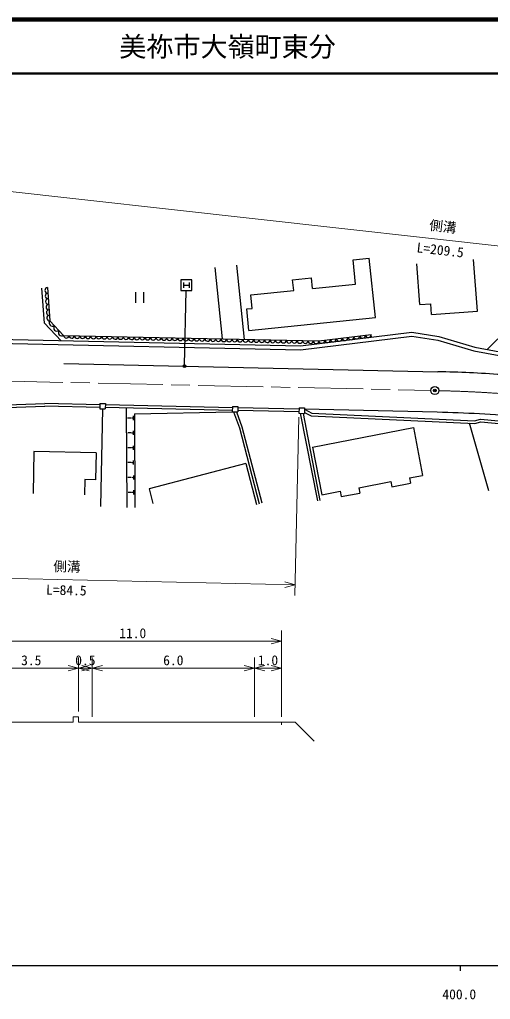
# Model space of a CAD drawing. Units: millimetres, scale not verified, with parts at other scales. Extents: x 40000 to 680000, y 20000 to 380000.
# Drawn here: x 386601 to 473591, y 198715 to 380000 of the extents above; entities that cross this region are included whole.
import ezdxf
from ezdxf.enums import TextEntityAlignment as Align

# ---------------------------------------------------------------- set-up
doc = ezdxf.new("R2010")
doc.units = ezdxf.units.MM
doc.header["$LTSCALE"] = 1000
doc.header["$PDMODE"] = 32
doc.header["$PDSIZE"] = 500
doc.linetypes.add('CHAIN', pattern=[18.5, 12, -1.5, 3.5, -1.5])
for name, color, linetype, lineweight in [('S-BGD', 7, 'Continuous', 25), ('S-BMK', 2, 'CHAIN', 13), ('S-BMK-SRVR', 3, 'Continuous', 25), ('S-STR-HTXT', 7, 'Continuous', 13), ('S-STR-STRC', 7, 'Continuous', 25), ('S-TTL', 2, 'Continuous', 140), ('S-TTL-BAND', 7, 'Continuous', 25), ('S-TTL-LINE', 7, 'Continuous', 50)]:
    doc.layers.add(name, color=color, linetype=linetype, lineweight=lineweight)
doc.layers.add('S-TTL-TXT', color=7, linetype='Continuous')
doc.styles.add('@ＭＳ ゴシック', font='')
doc.styles.add('ＭＳ ゴシック', font='')
doc.styles.get('@ＭＳ ゴシック').set_extended_font_data('@MS Gothic')
doc.styles.get('ＭＳ ゴシック').set_extended_font_data('MS Gothic')

msp = doc.modelspace()

# ---------------------------------------------------------------- linework, layer by layer
at = {"layer": 'S-BGD'}
for p, q in [((448234, 335522), (451218, 335830)), ((448696, 331045), (448234, 335522)), ((452347, 324888), (451218, 335830)), ((471206, 326075), (470486, 335588)), ((424104, 320930), (422742, 334139)), ((428134, 320840), (426721, 334549)), ((460585, 327278), (460016, 334796)), ((437051, 331855), (440533, 332214)), ((437257, 329866), (437051, 331855)), ((440738, 330225), (440533, 332214)), ((391184, 323831), (390735, 330338)), ((391732, 330407), (392157, 324261)), ((440738, 330225), (448696, 331045)), ((408015, 329565), (408015, 327565)), ((409515, 329565), (409515, 327565)), ((429299, 329045), (437257, 329866)), ((429555, 326558), (429299, 329045)), ((428561, 326456), (429555, 326558)), ((428971, 322477), (428561, 326456)), ((460585, 327278), (462579, 327428)), ((462730, 325434), (462579, 327428)), ((428971, 322477), (452347, 324888)), ((462730, 325434), (471206, 326075)), ((394290, 320588), (391184, 323831)), ((392157, 324261), (394726, 321579)), ((354019, 321479), (438498, 319611)), ((394726, 321579), (441900, 320536)), ((438498, 319611), (459060, 322157)), ((438534, 318910), (459046, 321450)), ((441900, 320536), (451590, 321736)), ((451651, 321240), (451590, 321736)), ((459046, 321450), (463889, 320663)), ((459060, 322157), (464043, 321347)), ((464043, 321347), (470725, 319408)), ((474940, 320929), (473022, 318974)), ((354003, 320779), (438534, 318910)), ((463889, 320663), (470562, 318727)), ((470725, 319408), (475332, 318538)), ((470562, 318727), (475239, 317843)), ((394786, 316376), (463899, 314849)), ((353689, 307782), (391238, 308953)), ((353705, 307282), (391240, 308453)), ((401444, 308727), (391238, 308953)), ((401433, 308227), (391240, 308453)), ((401449, 308977), (401427, 307978)), ((401449, 308977), (402449, 308955)), ((402449, 308955), (402427, 307955)), ((425910, 307686), (402432, 308205)), ((425922, 308186), (402443, 308705)), ((425927, 308436), (425905, 307436)), ((425927, 308436), (426927, 308414)), ((426927, 308414), (426905, 307414)), ((401427, 307978), (402427, 307955)), ((401927, 307966), (401528, 289933)), ((406296, 308120), (406397, 289724)), ((407368, 306375), (407369, 306188)), ((407554, 306658), (407558, 305908)), ((407801, 307086), (425905, 307436)), ((407801, 307086), (407897, 289732)), ((425905, 307436), (426905, 307414)), ((426137, 307431), (427201, 304476)), ((426673, 307419), (427679, 304625)), ((438229, 307414), (426910, 307664)), ((438240, 307914), (426921, 308164)), ((438245, 308164), (438223, 307164)), ((438223, 307164), (439223, 307142)), ((438245, 308164), (439245, 308142)), ((438467, 307159), (441615, 290944)), ((438979, 307147), (442106, 291039)), ((439245, 308142), (439223, 307142)), ((439227, 307332), (440474, 306668)), ((463733, 307350), (439239, 307892)), ((439239, 307892), (440610, 307162)), ((440474, 306668), (470732, 305276)), ((440610, 307162), (470677, 305779)), ((407181, 306281), (406556, 306277)), ((407181, 306304), (407181, 306257)), ((427679, 304625), (431369, 290562)), ((473336, 292781), (469736, 305321)), ((470677, 305779), (471776, 306074)), ((470732, 305276), (471820, 305568)), ((471776, 306074), (479438, 305376)), ((471820, 305568), (479300, 304887)), ((407196, 303531), (406571, 303527)), ((407196, 303554), (407196, 303507)), ((407383, 303625), (407384, 303438)), ((407569, 303908), (407573, 303158)), ((427201, 304476), (430886, 290435)), ((440703, 300890), (459355, 304510)), ((459355, 304510), (461070, 295675)), ((407584, 301158), (407588, 300408)), ((389250, 300115), (389077, 292288)), ((400747, 299861), (389250, 300115)), ((400747, 299861), (400637, 294862)), ((407211, 300781), (406586, 300777)), ((407211, 300804), (407211, 300757)), ((407398, 300875), (407399, 300688)), ((440703, 300890), (442418, 292055)), ((407226, 298031), (406601, 298027)), ((407226, 298054), (407226, 298007)), ((407413, 298125), (407414, 297938)), ((407599, 298408), (407603, 297658)), ((428414, 297884), (410520, 293188)), ((428414, 297884), (430402, 290308)), ((407614, 295658), (407618, 294908)), ((458616, 295199), (461070, 295675)), ((398637, 294906), (398575, 292078)), ((400637, 294862), (398637, 294906)), ((407241, 295281), (406616, 295277)), ((407241, 295304), (407241, 295257)), ((407428, 295376), (407429, 295188)), ((449290, 293389), (455180, 294532)), ((455180, 294532), (455370, 293550)), ((455370, 293550), (458806, 294217)), ((458616, 295199), (458806, 294217)), ((407256, 292531), (406631, 292527)), ((407256, 292554), (407256, 292507)), ((407443, 292626), (407444, 292438)), ((407629, 292908), (407633, 292158)), ((410520, 293188), (411229, 290487)), ((442418, 292055), (445854, 292722)), ((445854, 292722), (446044, 291740)), ((446044, 291740), (449480, 292407)), ((449290, 293389), (449480, 292407))]:
    msp.add_line(p, q, dxfattribs=at)
for centre, radius, start, end in [((391781, 329896), 514, 95.44391, 272.458), ((391852, 328871), 514, 95.44391, 272.458), ((391922, 327847), 514, 95.44391, 272.458), ((391993, 326823), 514, 95.44391, 272.458), ((392064, 325798), 514, 95.44391, 272.458), ((392135, 324774), 514, 95.44391, 272.458), ((392671, 323896), 630, 144.65286, 302.88809), ((393527, 323002), 630, 144.65286, 302.88809), ((394384, 322108), 630, 144.65286, 302.88809), ((395228, 321570), 502, 178.95887, 358.50846), ((396231, 321548), 502, 178.95887, 358.50846), ((397235, 321525), 502, 178.95887, 358.50846), ((398239, 321503), 502, 178.95887, 358.50846), ((399243, 321481), 502, 178.95887, 358.50846), ((400246, 321459), 502, 178.95887, 358.50846), ((401250, 321437), 502, 178.95887, 358.50846), ((402254, 321415), 502, 178.95887, 358.50846), ((403257, 321392), 502, 178.95887, 358.50846), ((404261, 321370), 502, 178.95887, 358.50846), ((405265, 321348), 502, 178.95887, 358.50846), ((406268, 321326), 502, 178.95887, 358.50846), ((407272, 321304), 502, 178.95887, 358.50846), ((408276, 321281), 502, 178.95887, 358.50846), ((409280, 321259), 502, 178.95887, 358.50846), ((410283, 321237), 502, 178.95887, 358.50846), ((411287, 321215), 502, 178.95887, 358.50846), ((412291, 321193), 502, 178.95887, 358.50846), ((413294, 321170), 502, 178.95887, 358.50846), ((414298, 321148), 502, 178.95887, 358.50846), ((415302, 321126), 502, 178.95887, 358.50846), ((416305, 321104), 502, 178.95887, 358.50846), ((417309, 321082), 502, 178.95887, 358.50846), ((418313, 321060), 502, 178.95887, 358.50846), ((419317, 321037), 502, 178.95887, 358.50846), ((420320, 321015), 502, 178.95887, 358.50846), ((421324, 320993), 502, 178.95887, 358.50846), ((422328, 320971), 502, 178.95887, 358.50846), ((423331, 320949), 502, 178.95887, 358.50846), ((424335, 320926), 502, 178.95887, 358.50846), ((425339, 320904), 502, 178.95887, 358.50846), ((426342, 320882), 502, 178.95887, 358.50846), ((444586, 320912), 544, 191.53223, 2.5864), ((445663, 321045), 544, 191.53223, 2.5864), ((446739, 321178), 544, 191.53223, 2.5864), ((447816, 321312), 544, 191.53223, 2.5864), ((448893, 321445), 544, 191.53223, 2.5864), ((449969, 321578), 544, 191.53223, 2.5864), ((451046, 321712), 544, 191.53223, 2.5864), ((427346, 320860), 502, 178.95887, 358.50846), ((428350, 320838), 502, 178.95887, 358.50846), ((429354, 320815), 502, 178.95887, 358.50846), ((430357, 320793), 502, 178.95887, 358.50846), ((431361, 320771), 502, 178.95887, 358.50846), ((432365, 320749), 502, 178.95887, 358.50846), ((433368, 320727), 502, 178.95887, 358.50846), ((434372, 320705), 502, 178.95887, 358.50846), ((435376, 320682), 502, 178.95887, 358.50846), ((436379, 320660), 502, 178.95887, 358.50846), ((437383, 320638), 502, 178.95887, 358.50846), ((438387, 320616), 502, 178.95887, 358.50846), ((439391, 320594), 502, 178.95887, 358.50846), ((440394, 320571), 502, 178.95887, 358.50846), ((441398, 320549), 502, 178.95887, 358.50846), ((442433, 320645), 544, 191.53223, 2.5864), ((443510, 320778), 544, 191.53223, 2.5864), ((458500, 70584), 244324, 85.9836, 88.73367), ((458500, 70584), 236824, 84.92694, 88.73367)]:
    msp.add_arc(centre, radius, start, end, dxfattribs=at)
at = {"layer": 'S-BMK'}
msp.add_line((364096, 313554), (462572, 311377), dxfattribs=at)
msp.add_arc((458500, 70584), 240824, 72.83678, 88.67419, dxfattribs=at)
at = {"layer": 'S-BMK-SRVR'}
msp.add_circle((463322, 311361), 750, dxfattribs=at)
msp.add_point((463322, 311361), dxfattribs=at)
at = {"layer": 'S-STR-HTXT'}
for p, q in [((574408, 326966), (354685, 351592)), ((438207, 306414), (437477, 273422)), ((437521, 275422), (353042, 277289)), ((437521, 275422), (435601, 275982)), ((435579, 274947), (437521, 275422)), ((435000, 251000), (435000, 267000)), ((380000, 265000), (435000, 265000)), ((435000, 265000), (433068, 265518)), ((433068, 264482), (435000, 265000)), ((397500, 252000), (397500, 262000)), ((400000, 251000), (400000, 262000)), ((430000, 251000), (430000, 262000)), ((380000, 260000), (397500, 260000)), ((397500, 260000), (395568, 260518)), ((395568, 259482), (397500, 260000)), ((399432, 260518), (397500, 260000)), ((397500, 260000), (400000, 260000)), ((397500, 260000), (399432, 259482)), ((400000, 260000), (398068, 260518)), ((398068, 259482), (400000, 260000)), ((401932, 260518), (400000, 260000)), ((400000, 260000), (430000, 260000)), ((400000, 260000), (401932, 259482)), ((430000, 260000), (428068, 260518)), ((428068, 259482), (430000, 260000)), ((431932, 260518), (430000, 260000)), ((430000, 260000), (435000, 260000)), ((430000, 260000), (431932, 259482)), ((435000, 260000), (433068, 260518)), ((433068, 259482), (435000, 260000)), ((396500, 251000), (396500, 250000)), ((396500, 251000), (397500, 251000)), ((397500, 251000), (397500, 250000)), ((380000, 250000), (396500, 250000)), ((397500, 250000), (400000, 250000)), ((400000, 250000), (430000, 250000)), ((430000, 250000), (435000, 250000)), ((435000, 250000), (435000, 249500)), ((435000, 250000), (437500, 250000)), ((437500, 250000), (441036, 246464))]:
    msp.add_line(p, q, dxfattribs=at)
at = {"layer": 'S-STR-STRC'}
for p, q in [((416413, 331880), (416413, 329880)), ((418413, 331880), (416413, 331880)), ((418413, 329880), (418413, 331880)), ((416913, 331380), (416913, 330380)), ((416913, 330880), (417913, 330880)), ((417913, 331380), (417913, 330380)), ((416413, 329880), (418413, 329880)), ((417084, 316034), (417390, 329880))]:
    msp.add_line(p, q, dxfattribs=at)
for radius in [150, 120, 90, 60, 30]:
    msp.add_circle((417080, 315884), radius, dxfattribs=at)
msp.add_point((417080, 315884), dxfattribs=at)
at = {"layer": 'S-TTL'}
msp.add_line((680000, 380000), (40000, 380000), dxfattribs=at)
at = {"layer": 'S-TTL-BAND'}
for p, q in [((40000, 205000), (579000, 205000)), ((468000, 205000), (468000, 204000))]:
    msp.add_line(p, q, dxfattribs=at)
at = {"layer": 'S-TTL-LINE'}
msp.add_line((40000, 370000), (680000, 370000), dxfattribs=at)

# ---------------------------------------------------------------- texts
at = {"layer": 'S-STR-HTXT', "style": 'ＭＳ ゴシック'}
for rotation, p in [(353.605, (464657, 340273)), (358.734, (395304, 277355))]:
    msp.add_text('側溝', height=1833, rotation=rotation, dxfattribs=at).set_placement(p, align=Align.BOTTOM_CENTER)
at = {"layer": 'S-STR-HTXT', "style": '@ＭＳ ゴシック'}
for s, rotation, p in [('L=209.5', 353.605, (464435, 338285)), ('L=84.5', 358.734, (395260, 275356))]:
    msp.add_text(s, height=1833, rotation=rotation, dxfattribs=at).set_placement(p, align=Align.TOP_CENTER)
at = {"layer": 'S-STR-HTXT', "style": 'ＭＳ ゴシック'}
for s, p in [('11.0', (407500, 265000)), ('3.5', (388750, 260000)), ('0.5', (398750, 260000)), ('6.0', (415000, 260000)), ('1.0', (432500, 260000))]:
    msp.add_text(s, height=1833, dxfattribs=at).set_placement(p, align=Align.BOTTOM_CENTER)
at = {"layer": 'S-TTL-BAND', "style": 'ＭＳ ゴシック'}
msp.add_text('400.0', height=1833, dxfattribs=at).set_placement((467844, 198195), align=Align.BOTTOM_CENTER)
at = {"layer": 'S-TTL-TXT', "style": 'ＭＳ ゴシック'}
msp.add_text('美祢市大嶺町東分', height=3666, dxfattribs=at).set_placement((405024, 375000), align=Align.MIDDLE_LEFT)

doc.saveas('drawing.dxf')
